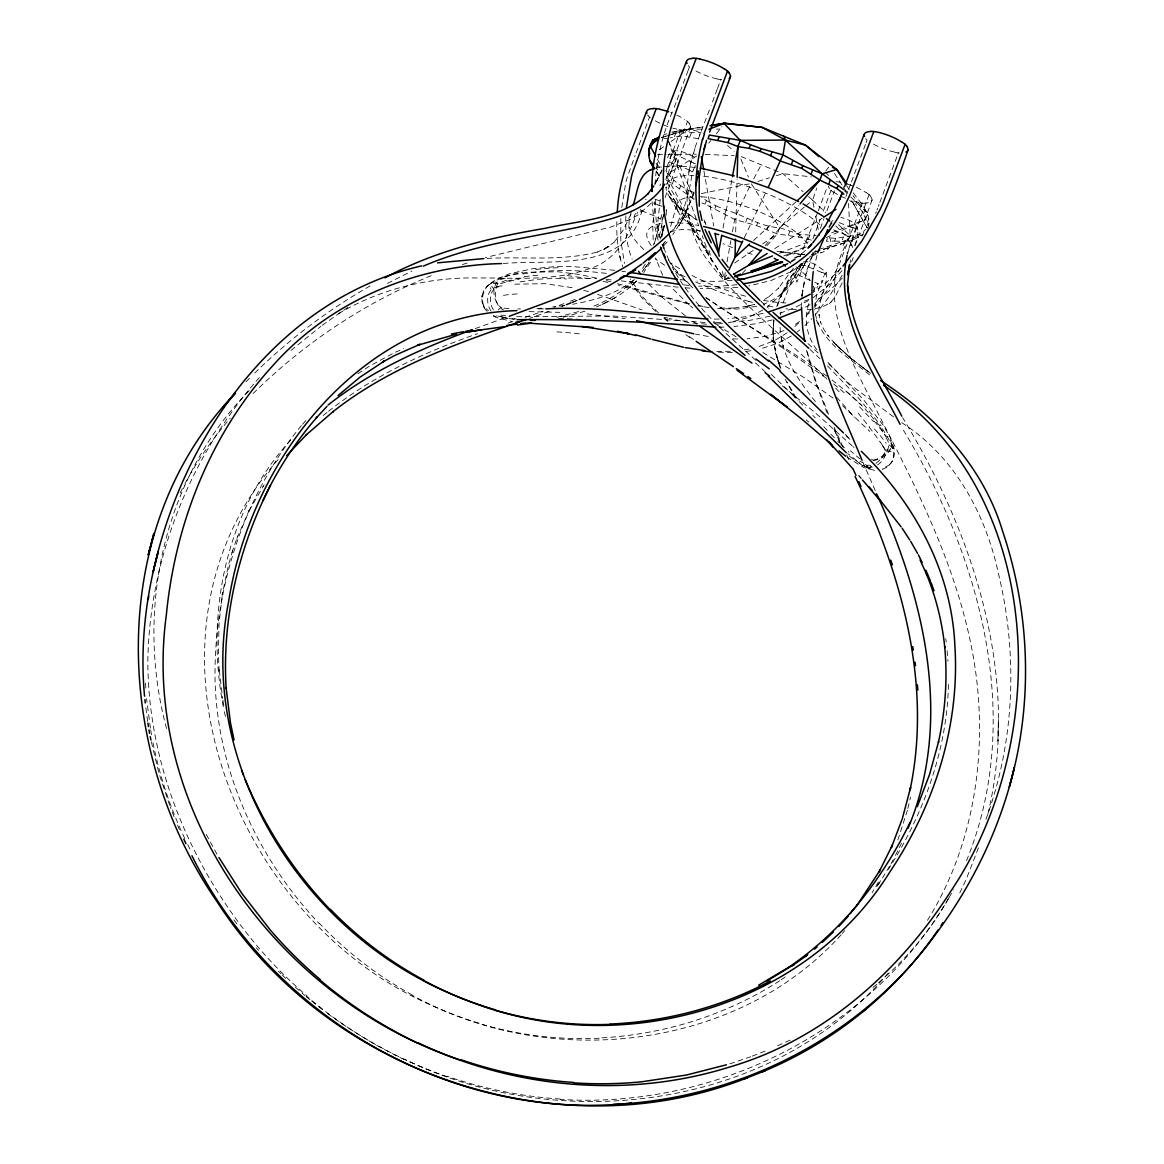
<?xml version="1.0" encoding="UTF-8"?>
<svg xmlns="http://www.w3.org/2000/svg" width="1164" height="1164" viewBox="0 0 1164 1164"><rect width="100%" height="100%" fill="white"/><g stroke="black" fill="none" stroke-linecap="round" stroke-linejoin="round"><path stroke-width="0.75" stroke-dasharray="5 3.75" d="M616.833 221.64C616.44 236.83 617.764 252.253 622.74 266.687M666.245 215.282L666.332 206.639M948.427 684.417C947.103 750.271 923.401 814.174 888.365 869.377M735.677 231.927L737.088 179.285M625.883 215.82C625.301 230.501 626.567 245.56 632.197 259.266M506.471 280.408C503.037 280.888 499.88 283.594 496.577 283.594C482.638 280.742 476.716 303.76 487.352 311.355M620.849 218.614L620.805 240.555L624.471 263.457M873 460.464C883.287 460.231 898.477 447.296 887.739 436.515M814.815 307.863L816.386 296.267L822.046 280.233M870.41 465.716C869.668 472.759 864.503 465.891 872.316 467.04M891.537 444.924C896.804 448.809 894.156 458.994 890.853 463.519M654.983 184.596C656.627 158.799 662.563 133.351 673.287 109.823M801.225 306.423L801.487 302.844M802.011 295.671L806.026 272.551L812.981 252.428M802.127 294.914L802.505 289.967L801.909 297.795M802.127 295.496L804.324 280.99M662.054 217.13L662.098 236.423M873.029 460.086C884.436 458.354 894.665 445.71 884.64 436.544M889.107 444.954C894.01 447.456 894.534 454.906 892.672 459.78M814.785 306.132L815.12 302.771M621.78 207.541L625.723 182.879A98.154 80.84 -41.7 0 1 627.294 177.161L635.18 155.452M774.031 320.289C771.674 335.101 774.278 350.262 779.225 364.288L775.428 352.794L780.869 368.45M773.784 319.678L772.78 334.039L773.522 343.365L780.317 368.508M802.127 296.063L803.684 284.438M675.702 155.831L675.702 154.463M780.564 315.168L781.029 311.952M725.259 272.594L724.212 279.724L731.123 277.774M691.78 175.837C688.812 195.799 682.715 215.5 671.846 232.625M877.54 464.96C884.873 460.1 889.267 450.875 881.192 444.793M853.343 192.846C860.545 203.38 874.048 215.675 867.064 229.628M660.279 199.379L657.922 220.956L658.868 237.296M727.049 261.929L730.847 240.686M732.432 231.825L734.644 219.443L736.972 213.201L751.173 183.505L779.676 227.722L799.683 234.313L816.168 235.623M723.033 228.057L732.447 176.71M481.867 297.198L482.245 295.103L481.94 296.762M801.763 265.305A15.074 2.066 -55.4 0 0 801.981 264.504L801.894 263.399M659.391 223.75L658.824 226.602M655.769 200.062L652.757 224.259L653.295 245.109M670.013 160.647L669.547 162.553M987.96 813.84C1020.522 676.691 973.904 534.843 902.682 417.716M813.738 268.709L817.274 254.465M670.479 158.435C670.566 155.743 673.258 147.319 675.426 152.993M875.939 463.287C880.653 459.969 887.754 452.287 883.36 446.845M664.149 225.627L660.919 237.369M885.106 450.032L891.93 450.075L893.894 448.198L890.664 438.377L883.374 425.398L863.615 399.79L827.517 361.888M658.126 229.861L654.459 243.203M907.833 808.558L910.539 797.136M665.139 197.473L690.572 126.745M850.011 263.137L850.84 259.747M854.696 245.56C860.909 228.755 858.857 222.426 840.903 217.348M847.392 254.174L852.863 236.423M631.412 211.135L629.127 220.433L628.997 226.965M693.337 153.066C682.41 189.848 684.388 232.305 709.749 262.962C742.981 307.18 788.639 339.612 826.891 379.129M661.836 234.721L664.164 226.092L660.759 237.951M661.545 236.408L664.688 225.234M805.604 275.606L813.476 253.068M808.864 303.571C803.393 319.125 806.885 336.614 816.75 349.695M853.139 257.593L851.713 261.784M656.874 234.692L654.124 244.076M232.756 550.252L228.508 564.889L222.135 595.08L222.571 592.622L219.05 623.38L218.395 654.634L219.167 670.508L219.05 668.165L222.63 698.502M670.624 226.398L677.099 203.904L676.895 208.327L678.423 212.168L668.631 195.494L679.179 207.265L696.799 219.88M907.454 810.188L897.75 840.306M673.883 163.877L666.827 180.74M783.197 302.582L790.429 283.972L801.487 265.639M776.694 306.612L779.182 299.133M666.405 172.287L666.885 170.875M694.108 193.268L683.879 217.159L672.792 234.764M985.966 819.296C1014.644 741.483 1017.947 655.463 998.785 575.016C986.024 514.663 954.858 456.404 901.693 422.663M642.062 209.986C628.4 272.856 551.125 259.339 503.284 263.486M695.039 147.421L709.996 108.499M231.898 552.725L237.689 535.978M813.956 207.279L812.588 200.208L816.735 188.175M777.45 305.754L781.582 295.074M694.079 191.871C689.117 206.785 681.246 220.898 670.464 232.378L672.69 230.05L670.61 232.131M660.235 219.327L660.672 218.163A16.34 2.823 -73.9 0 1 660.963 217.421L661.399 216.286A20.254 1.324 -77 0 1 662.316 213.027M978.415 847.887L965.873 880.173L958.409 895.713M659.915 185.818L660.555 184.043M666.375 177.947L667.045 176.113M636.097 153.008L649.003 118.495M649.177 118.03L649.527 117.098M688.099 70.553L677.055 99.988M688.331 69.942L689.481 66.857A19.002 5.805 20.5 0 1 688.055 65.46M657.471 165.594L656.452 168.329L660.745 173.625L662.083 170.017L655.812 163.047M674.523 136.595L675.877 132.987L700.524 132.492L698.196 138.72L682.046 135.897L670.304 137.847M666.928 166.99L680.794 129.917M667.758 174.222L687.502 121.42A19.177 5.864 20.5 0 0 685.349 119.776L684.97 119.514M694.093 199.422L672.414 183.737L673.767 180.129L667.961 173.742L663.553 170.948M689.961 136.61L691.314 133.002M679.689 188.452L680.707 185.716L673.767 180.129M717.242 89.148L711.058 105.677M717.49 88.479L720.807 79.618M687.386 194.053L688.739 190.445L680.707 185.716M811.235 240.104L798.664 237.049L777.348 233.949L756.6 225.612L734.644 219.443L705.078 204.166L706.417 200.557L700.641 196.367M714.9 208.574L715.918 205.839L706.417 200.557M724.808 213.696L726.147 210.087C744.262 215.107 760.208 226.98 779.676 227.722L804.353 207.09M745.688 222.222L747.041 218.614M756.6 225.612L757.619 222.877M767.178 229.526L768.531 225.918M766.829 245.822L777.348 233.949L779.676 227.722M788.319 235.273L789.672 231.665M798.664 237.049L799.683 234.313M817.652 212.474L800.221 256.386M818.277 210.8L827.4 186.546M808.296 239.246L809.649 235.623M812.952 238.766L820.111 219.618M823.297 211.12L831.052 190.358A19.002 5.805 20.5 0 1 829.423 188.713L829.234 188.481M820.358 228.391L823.952 218.803M826.949 210.757L834.442 190.736M850.549 184.276L845.966 196.541M851.437 181.919L865.812 143.478M866.074 142.779L867.107 140.015A19.177 5.864 20.5 0 1 865.652 138.603M835.621 238.358L827.691 237.66L826.353 241.268L834.603 241.079L835.621 238.358L859.934 234.386L866.06 229.133M868.941 222.979L867.922 225.714C865.667 217.901 862.364 209.505 855.569 204.253L856.922 200.645L852.979 195.61M834.603 241.079L841.776 241.297L843.129 237.674M862.379 203.103L839.782 263.02A107.641 80.738 89.1 0 1 837.309 268.404L826.294 287.668L814.436 304.953M869.086 194.621L847.028 253.461M815.266 252.079L847.814 241.879L853.998 239.304L855.351 235.695M863.499 213.769L864.852 210.16L856.922 200.645M855.147 245.444L872.171 199.932M853.998 239.304L858.916 237.121L859.934 234.386M825.945 237.762L865.463 219.53L867.791 213.303L864.852 210.16M863.877 231.767L862.524 235.375L858.916 237.121M867.384 222.339L868.737 218.73M879.824 202.463L897.691 154.681M897.91 154.055L898.375 152.819M878.369 206.363L879.082 204.457M854.347 232.305L855.642 229.075M877.001 209.957L877.671 208.181M676.08 102.578L674.189 107.495M966.513 860.72C1025.28 716.748 979.477 554.835 901.794 427.479M634.773 218.163C627.076 240.06 613.312 261.493 589.755 268.549C553.671 281.615 514.677 277.629 477.08 277.963C427.741 277.09 378.285 289.472 335.989 315.124M670.129 174.105L673.199 166.394L672.545 167.98M875.634 213.419L876.317 211.703M236.859 538.408L249.154 510.385L248.063 512.524L263.297 486.261M778.803 300.036L787.722 281.106L799.552 265.145M845.122 246.113C814.116 306.321 857.082 370.501 883.374 423.783C925.074 504.056 965.363 587.631 976.509 678.452C986.665 762.304 971.707 850.593 926.078 922.528M693.235 170.075L695.519 165.492M661.705 170.468L655.041 183.81M804.79 263.399L796.845 282.27L795.783 277.527L796.161 278.443L791.331 271.532L771.31 280.422L748.83 285.98M847.319 241.064L850.2 235.477M823.472 276.988L823.908 276.072M901.605 843.1L894.301 857.635M630.975 214.234L622.958 230.457L613.661 242.825L614.839 241.792L602.239 250.391L610.402 245.72L597.278 252.181L598.994 251.599C562.139 261.725 523.378 256.24 485.65 258.495M824.287 275.257L825.203 273.656M804.353 264.344L807.045 258.641M842.096 282.881L834.879 297.329L830.718 302.349M744.291 237.776L766.741 190.474M726.525 274.937L724.212 279.724L666.099 187.2M782.15 293.954L788.101 282.925L780.695 297.082L788.101 282.925M683.879 217.159L688.375 208.123M180.1 492.983L184.203 485.155M185.018 483.584C197.545 460.202 212.925 438.392 230.225 418.298M840.466 267.909L827.939 289.443L815.571 306.132M890.911 864.037L893.457 859.236M807.627 258.743C797.762 277.57 784.434 296.805 763.511 304.168M753.69 178.834L761.256 164.793M497.668 283.74C494.176 289.749 494.264 307.02 503.648 309.915M878.282 882.152L872.127 892.672M654.939 183.999L658.897 176.87L654.677 184.45M871.56 466.604C865.128 472.468 852.979 455.517 847.538 453.785M949.096 897.59L953.462 889.834M802.112 263.573C792.931 279.782 782.019 295.525 767.091 306.961M817.288 284.438L817.841 283.492M842.27 275.053L829.059 296.835L815.076 315.051M650.487 262.264L643.692 272.565M645.234 264.126L641.684 269.873M679.034 225.481L683.661 217.523L678.816 225.845M892.643 460.769L887.666 466.909L881.454 469.805M794.197 274.093L800.032 264.708M502.135 285.893C489.142 285.922 487.512 302.727 494.482 311.355M882.458 878.063L890.067 865.449M948.878 897.881C932.408 926.908 911.281 953.287 886.473 975.621M505.205 278.603C489.942 279.215 491.514 302.32 502.033 307.994M855.686 229.017L856.384 227.926M793.411 268.2L778.018 288.788L778.92 287.814L768.735 296.893L769.971 296.049L761.096 301.418M855.54 229.25L855.86 228.755A21.767 3.856 -60.5 0 0 855.976 226.427M667.554 157.766C672.254 144.001 686.876 154.07 695.49 157.475M948.151 899.103C882.225 1012.374 758.084 1085.066 628.895 1098.089A420.626 400.809 39.3 0 1 560.335 1099.398M498.672 286.882C486.29 286.853 485.155 303.309 491.237 311.341M789.468 280.8L791.549 277.73M877.831 884.873L881.526 879.431M648.945 262.889L642.091 271.678M876.739 886.677L881.686 879.548M262.977 486.552L264.243 484.733M643.547 269.961L649.076 262.278M716.311 133.831L721.913 126.716M825.931 170.759L828.724 167.209M800.192 264.49L801.341 263.326M301.403 425.573C243.334 496.271 213.725 588.824 215.049 679.907C217.217 770.597 257.36 858.043 319.169 923.605M662.374 245.138L665.517 241.254M662.476 245.022L664.76 242.199M842.052 270.63L829.481 284.496L813.01 297.766M708.687 143.201L710.913 140.466M810.581 309.857L805.386 315.968M765.126 245.691L798.911 205.199M651.142 203.234L638.6 214.598L630.495 219.268L610.765 227.082L485.359 257.564M815.848 250.624L810.61 256.444M841.165 934.736C749.427 1036.979 592.331 1064.158 465.556 1019.155A355.093 339.859 41.2 0 1 412.231 995.307M842.343 933.383L844.686 930.676M278.109 459.562C123.922 634.962 230.196 916.068 429.283 1004.343A355.093 340.208 39.4 0 0 484.006 1024.655M259.368 377.529C191.202 454.615 149.981 556.319 147.843 659.391C147.508 764.341 190.474 866.714 257.52 946.419A420.626 400.853 39.2 0 0 306.976 995.918M493.492 315.735L498.294 318.078L511.563 321.366M888.321 973.046C772.081 1108.885 561.543 1135.933 404.606 1059.298M302.582 424.249L307.281 418.938M667.161 241.923L663.815 245.677M290.665 440.152C224.637 511.534 204.922 616.411 223.925 709.938M742.297 273.511L745.804 269.553M841.106 268.171L826.862 282.139L812.821 292.659M249.183 390.653C162.102 478.971 134.442 613.559 167.383 731.589M498.221 309.973L500.345 307.776M842.314 278.036L829.743 290.491L816.124 300.894M246.026 381.879L250.886 376.787M809.664 257.389L801.647 264.592L791.302 271.59L791.942 272.201L790.516 270.703M804.906 325.585L811.905 318.674M253.097 393.563C304.546 342.609 366.18 301.709 433.459 274.806M634.307 279.447C622.493 292.12 607.201 301.025 591.123 307.165M254.741 373.047C289.385 339.059 328.51 309.609 370.676 285.617M809.606 312.636L803.044 318.703M596.448 306.83C611.231 300.938 625.243 292.528 636.388 281.062L635.704 281.703M636.388 281.062L630.772 286.402M794.925 326.487L798.577 323.083M805.517 250.376L798.548 256.458M753.574 240.439L796.001 201.794M878.529 982.794L885.149 976.829M889.907 464.64L882.21 468.874M815.091 308.766L822.672 306.86L830.252 302.742M829.292 303.542L831.678 301.549M291.015 350.408L320.842 326.386M805.721 205.941L812.588 200.208L825.538 212.43M872.956 987.407L877.205 983.987M797.296 331.886L799.886 329.849M323.112 415.519L327.215 412.303M328.583 411.241C372.713 376.103 424.496 352.081 477.546 333.733M322.166 325.338L348.473 306.918M633.012 280.539C615.727 294.216 594.018 300.516 572.63 304.255M799.523 321.511L793.324 325.745M659.435 149.676L665.241 145.587M671.046 141.484L688.477 129.204L701.921 132.114M787.184 332.802L774.438 340.645L757.269 347.119M781.102 979.826L786.66 976.014M734.63 263.006L753.777 249.984M762.609 243.974L777.348 233.949M357.755 373.775L369.992 365.802L393.752 353.027M774.802 248.587L822.162 218.221M762.769 310.06L748.394 317.481L728.169 322.821M791.244 336.047L778.061 343.162L761.198 348.662M696.741 155.991L667.961 173.742L665.633 179.969L711.975 261.114L708.192 247.263M779.705 980.786C725.987 1015.386 662.942 1034.825 599.213 1037.997M728.824 277.017L724.212 279.724L666.317 187.055M808.442 300.632L793.848 308.082L778.163 313.902M809.955 304.662L803.553 308.125M387.51 283.347L411.998 270.994M615.392 297.548L601.017 305.026L603.141 303.935M670.406 231.738L682.235 229.308L700.466 230.676M803.014 262.118C811.032 259.659 819.863 267.982 826.324 272.085C828.521 286.722 816.968 300.458 819.15 315.502L819.121 314.513L820.736 322.821L820.416 321.861L823.515 328.888L828.142 335.916L827.444 334.985L837.251 346.246L851.713 359.007L870.105 373.033M786.428 255.993L806.186 246.884M777.581 1045.796L790.705 1039.859M395.367 352.226L403.573 348.705M783.867 255.92L805.473 246.768M562.605 306.176L561.819 306.51L564.889 305.274M666.739 133.715L663.655 134.966L662.316 138.589L667.481 138.676M783.969 330.649L766.319 336.236L747.303 338.724M572.528 302.218L577.126 300.385L572.281 302.32M571.757 302.538L577.853 300.108M752.235 1056.155L767.891 1049.986M779.254 253.316L809.678 241.399M831.649 232.785L865.463 219.53M563.885 303.659L554.239 307.209M570.491 301.127L577.111 298.581M549.146 311.268L529.62 318.339M475.203 328.626L507.635 316.855M525.066 317.408L543.152 311.181M729.144 278.036L724.212 279.724L722.058 269.655M508.232 323.126L514.968 320.842M729.741 1063.867L750.678 1056.766M794.648 257.593L804.921 254.145M818.612 249.547L863.106 234.619M809.78 256.531L816.444 254.29M462.326 264.592L470.256 262.002M578.654 311.574L554.806 317.845M669.809 134.995L661.312 137.643L688.55 129.204L702.299 126.891M671.497 134.471L688.491 129.189L702.547 129.146M757.851 181.439L769.564 177.801M776.257 175.735L782.95 173.669L811.41 176.87M821.449 252.603L820.489 252.894A87.431 26.728 20.5 0 0 828.637 235.404M584.997 311.21L563.172 317.277M795.929 257.433L802.84 255.353M814.96 251.73L847.814 241.879L841.776 241.297M772.358 319.94L755.727 323.796L733.931 326.56M745.804 306.685L754.592 304.371L745.804 306.685L752.861 304.808M770.015 316.201L750.533 320.202L727.995 322.413M655.667 168.125L661.123 166.918M756.644 306.278L737.889 309.027L717.548 308.591M763.118 313.334L745.411 316.797L727.849 318.689M701.325 193.544L751.173 183.505M749.049 349.04L742.341 350.146M522.84 274.02C551.038 268.928 579.978 269.99 608.277 273.642M688.491 129.189L671.512 132.158L703.041 126.905M747.564 306.234L732.549 308.242L734.295 308.096L718.29 308.024M520.046 281.834L537.579 279.375M746.051 351.484L752.832 350.379M564.496 305.448L552.74 306.947M736.87 284.729L718.479 286.373L698.662 286.126M524.207 276.566L538.481 275.17M870.163 465.207L866.525 465.265L860.094 461.191M737.758 287.537L700.175 288.643M536.939 308.62L544.097 307.907M722.495 323.548L715.307 324.101M514.823 284.176L545.159 283.681L574.274 287.988M732.185 280.378L716.253 281.397L696.93 281.019M664.164 166.496L679.034 166.001L695.665 167.456M812.152 309.173L804.79 309.697M723.993 327.069L717.431 327.2M730.41 351.281L716.704 351.353M559.739 277.789L596.317 278.632M719.236 319.052L710.738 319.125M683.966 130.077L683.69 130.077A19.002 5.805 20.5 0 1 677.477 129.379L677.099 129.291M865.463 203.278L865.085 203.278A19.133 5.849 20.5 0 1 859.192 202.609L858.683 202.492M732.243 352.43L716.66 352.168M657.471 154.725L666.274 154.594M668.034 154.565L696.232 154.172M543.501 308.867L536.517 308.955M720.996 322.617L712.644 322.646M716.544 129.102L720.05 129.088M520.57 308.984L517.733 308.926M732.607 338.855L737.525 338.957M776.897 251.162L804.324 254.567M529.067 311.632L559.739 312.33M516.627 316.695L612.759 315.997L705.69 322.501M706.577 324.203L689.132 322.704L669.111 318.485M886.153 451.792L891.304 451.297L892.934 449.45L890.795 442.931L883.389 430.142L864.081 407.793L847.974 392.835L831.984 379.93M705.18 154.375L734.12 155.685M796.409 309.639L785.846 308.809M874.484 470.329L863.543 467.433L846.956 457.117M867.296 467.55L859.876 463.519M508.901 308.576L503.794 308.169M685.014 287.755L690.092 288.119M496.577 282.285C485.926 279.666 475.625 302.975 488.444 310.512M672.85 132.711L675.877 132.987M587.151 313.916L625.214 318.63M606.08 279.404L614.403 280.189M678.176 287.188L621.3 280.902M567.043 275.533L592.913 279.2M514.735 318.892L512 318.601M680.009 279.578L687.153 280.306M683.894 284.889L688.826 285.384M866.613 465.309L868.693 467.608L872.243 468.714M505.816 315.866L500.505 315.007M614.781 270.31L571.451 266.469L554.922 266.643L533.388 268.608L509.978 273.584L495.966 279.375L489.869 283.914L493.682 288.774M621.882 271.256L625.446 271.736M709.152 307.66L697.789 305.812M513.891 319.474L496.679 315.75M708.192 336.44L695.432 334.112M698.255 305.477L703.347 306.379M772.823 306.903L763.613 305.07M840.961 182.37L840.83 182.341A19.177 5.864 20.5 0 0 837.76 181.86A19.133 5.849 20.5 0 0 835.155 181.7M502.513 317.161L497.479 315.982M894.941 152.266L895.058 152.295A19.002 5.805 20.5 0 0 899.146 152.906M717.111 79.007L717.737 79.123A19.133 5.849 20.5 0 0 721.68 79.69M689.685 303.789L617.502 283.667M687.691 303.76L618.04 284.976M603.054 281.324L608.088 282.488M596.623 278.109L579.817 274.544L558.182 271.779L527.627 272.26L509.09 275.461L494.598 280.931L488.953 284.947L491.062 289.254M748.903 301.461L752.482 302.407M606.255 280.568L610.984 281.834M695.665 281.979L719.658 292.019L744.363 300.196M583.702 290.302L593.014 292.935M744.072 300.108L749.252 301.563M664.833 317.306L667.685 318.107M654.866 199.146L662.476 201.765M597.627 294.361L642.004 309.915M846.286 234.895L836.436 231.112M659.595 205.431L662.069 206.304M852.048 227.751L838.109 222.178M447.413 1076.787C403.326 1061.51 361.786 1039.19 324.45 1011.21M814.858 282.357L817.332 283.361M821.711 272.449L805.095 265.552A4.903 4.685 13.5 0 0 801.909 265.741M701.863 202.943L705.078 204.166M658.14 204.893L651.651 202.187M741.206 156.616L782.95 173.669L803.16 191.754M693.671 163.033L679.048 156.136A5.675 4.452 19.8 0 0 676.299 154.827M715.918 205.839L726.147 210.087M688.739 190.445L694.748 192.991M810.377 280.597L797.296 274.398A4.991 2.954 35.9 0 0 794.619 273.991M835.01 230.472L833.759 229.89M689.597 170.119L673.01 163.149M641.611 210.699L657.675 217.319A4.394 2.313 21.9 0 1 659.886 218.963M695.432 163.818L694.777 163.513A47.302 44.057 -17.8 0 0 693.657 163.062M685.101 276.843L675.149 271.503M666.987 180.726L672.414 183.737M845.239 190.532L847.945 192.06M762.9 352.547L804.761 378.009L833.031 398.059M736.099 336.833L717.097 325.032M849.676 200.586L855.569 204.253M826.949 376.176L794.896 354.409L733.684 316.23L706.301 297.664M664.673 265.232L655.317 258.903M713.125 322.443L715.758 324.174M866.452 192.657L866.831 192.904A19.031 5.82 20.5 0 1 870.803 196.338L870.905 196.498M833.686 192.322L833.395 192.133A19.031 5.82 20.5 0 1 831.052 190.358M893.574 416.858L849.807 384.324L826.615 361.989M693.54 339.51L686.833 334.796M685.727 334.621L692.158 339.219M697.032 324.29L691.212 320.085M705.631 297.751L796.918 357.377L826.033 377.98M853.43 459.183L846.519 453.945M870.599 373.353L849.575 357.173L833.162 341.94L851.713 359.007M862.524 367.358L868.169 371.549M685.465 315.851L660.992 296.354L647.082 282.445M869.566 374.895C848.367 356.984 817.885 339.99 814.727 309.566M872.374 459.736L871.56 459.111M667.961 321.468L662.665 317.234M782.281 385.779L815.062 412.609L852.499 446.161M306.147 996.675L310.381 1000.036M311.777 1001.156L323.039 1010.105M663.946 317.568L668.165 320.958M833.671 383.931L845.428 393.708M690.456 306.001L692.827 307.922M806.201 419.971L808.747 422.052M692.74 287.886L673.345 269.117M842.576 405.756L869.901 431.509M689.263 305.041L670.479 286.577M727.456 145.471L734.178 151.276M853.285 446.845L854.041 447.514M658.504 312.927L641.408 295.612L630.35 278.923M295.38 987.159L304.808 995.482M808.544 196.585L812.588 200.208M835.752 225.918L845.791 235.943L850.84 243.392M755.887 360.302C724.59 332.628 692.231 304.342 672.21 266.978M848.294 451.487L849.065 452.185M655.754 311.414L641.888 297.839L629.026 280.277M808.02 343.613L818.976 353.769M761.111 301.52L768.386 308.184M810.028 349.476L819.994 358.759M689.888 284.729L673.723 267.735L674.538 268.869L668.703 259.761L664.673 250.158M838.487 224.652L850.142 235.652L848.556 203.38M771.368 374.517L782.877 385.473M850.753 196.905L867.791 213.303M643.779 249.532C636.984 243.058 629.855 235.477 628.793 225.729M825 171.952L828.841 175.677M844.22 190.62L846.795 193.108M784.143 386.695L790.472 392.879M844.38 447.805L841.121 444.619M827.459 365.903L858.654 398.161L881.104 425.806M278.385 971.169L280.946 973.671M282.226 974.937L286.068 978.706M791.724 394.116L798.009 400.343M859.599 406.818L873.509 421.615M849.938 439.323L845.137 434.536M799.246 401.595L805.473 407.851M837.789 441.272L839.462 442.975M812.85 415.403L815.295 417.92M834.37 437.78L829.132 432.353M823.777 426.737L827.357 430.491M845.151 434.332L849.676 439.075M835.679 388.121L839.535 392.21M256.196 947.729L258.626 950.362M858.77 475.334L861.2 478.026M858.785 475.931L861.2 478.622M858.086 413.045L869.348 426.897M815.455 401.58C797.966 380.133 780.884 355.195 780.069 326.56M689.321 123.297L689.073 123.006A19.133 5.849 20.5 0 0 687.502 121.42M233.906 919.924L238.169 925.598M880.304 442.044L883.2 446.583M834.515 173.494L842.299 185.425M843.274 186.924L847.159 192.889M656.627 171.734L660.497 177.859M796.278 398.248L786.879 381.85M656.54 171.806L660.366 177.961M846.65 185.571L849.327 189.965M795.419 398.044L785.162 379.144M662.651 275.257L655.623 257.972M657.369 159.206L661.661 167.136M666.812 176.652L708.934 254.421L702.227 235.695M484.515 307.762L483.467 305.841L484.355 307.485M206.261 834.413L217.13 854.492M851.495 244.673L852.717 247.539M850.433 242.592L851.903 245.502M668.383 259.557L670.886 264.534M184.8 838.56C170.235 807.903 159.381 775.457 152.906 742.137M187.753 844.598L191.434 852.15M846.708 455.08L848.847 459.722M843.158 447.34L834.224 427.392M668.965 141.979L694.093 198.244M704.453 221.407L705.922 224.725M816.255 319.794L819.529 327.186M704.104 220.069L705.544 223.343M840.437 443.63L833.642 428.25L841.005 445.026M862.742 461.89L875.343 490.801M740.915 159.177L748.437 177.015M174.062 816.721L170.25 806.943M177.51 825.058L179.591 830.063M828.579 414.399L816.517 383.509L806.667 349.826M827.255 413.22L815.658 382.68L806.332 349.855M661.996 244.265L663.931 249.416M169.668 805.357L158.93 773.129L151.305 741.715M668.092 140.378L698.575 225.481M660.264 239.042L656.481 223.124L654.532 201.721M658.111 240.221L654.095 223.444L652.073 201.692M663.335 244.716L664.644 249.678M619.976 257.055L619.655 255.774L621.227 261.915M781.117 336.672L783.648 347.279M224.317 711.684L225.51 716.908M815.673 216.14L819.441 235.608M222.891 700.292L224.128 706.737M703.9 170.817L713.736 226.107M945.692 638.672L946.245 642.077M150.418 728.198L146.591 698.706M150.694 729.93L151.538 735.153M147.668 721.491L145.427 704.627M629.098 227.562L629.288 228.799M773.507 339.117L773.42 325.454L773.507 339.117L774.948 348.894L773.216 336.149M947.132 650.763L947.991 661.239M145.5 683.181L145.98 690.092M808.936 299.177A88.842 27.15 20.5 0 1 801.705 301.811M785.816 302.96A88.842 27.15 20.5 0 1 761.401 299.934M745.615 296.209A88.842 27.15 20.5 0 1 689.932 274.442M679.616 268.666A88.842 27.15 20.5 0 1 670.406 262.773M651.243 245.589A88.842 27.15 20.5 0 1 664.018 223.066M669.329 222.673A88.842 27.15 20.5 0 1 698.385 225.467M796.074 266.818A88.842 27.15 20.5 0 1 809.795 280.058M813.258 286.009A88.842 27.15 20.5 0 1 813.476 294.536M752.09 254.305A70.684 21.607 20.5 0 1 745.571 252.312M732.534 247.656A70.684 21.607 20.5 0 1 723.004 243.683M700.262 231.738A70.684 21.607 20.5 0 1 692.42 196.803M701.79 196.818A70.684 21.607 20.5 0 1 807.365 243.756M802.825 254.538A87.431 26.728 20.5 0 1 778.774 251.555M697.309 220.185A87.431 26.728 20.5 0 1 665.983 187.026M666.506 184.436A87.431 26.728 20.5 0 1 693.875 175.531M703.653 176.259A87.431 26.728 20.5 0 1 821.682 226.573M716.966 78.817A24.953 7.624 20.5 0 1 694.079 69.898M869.13 427.086A107.888 46.793 52.4 0 1 880.086 442.116M836.596 397.244A277.905 133.787 52.6 0 1 854.361 417.323M693.584 153.241A68.501 35.24 -82.6 0 1 695.272 147.624M879.649 426.81A116.735 113.374 29 0 1 886.357 437.242M755.436 362.935A396.197 145.296 48.2 0 1 766.887 373.426M860.24 459.009A111.351 93.862 41.6 0 1 850.389 450.774M848.032 184.319A24.953 7.624 20.5 0 1 866.191 192.657M870.541 196.41A24.808 7.581 20.5 0 1 865.259 203.074M858.537 202.318A24.953 7.624 20.5 0 1 851 200.295M845.486 198.287A24.953 7.624 20.5 0 1 833.948 192.322M829.597 188.553A24.808 7.581 20.5 0 1 828.317 186.298M506.587 281.324A104.338 84.405 -36 0 1 524.149 277.556M538.204 279.244A223.881 193.675 -44.2 0 1 566.359 278.982M503.474 295.35A119.266 81.189 17.7 0 1 518.504 293.866M507.693 318.209A103.436 83.924 -25.5 0 1 502.455 317.321M556.959 331.871A430.898 329.587 -21.1 0 1 579.774 333.864M558.429 318.427A540.911 442.233 -27 0 1 585.565 319.765M670.901 112.602A24.953 7.624 20.5 0 1 672.006 113.024M676.793 115.09A24.953 7.624 20.5 0 1 684.592 119.456M688.942 123.224A24.808 7.581 20.5 0 1 683.69 129.888M676.968 129.131A24.953 7.624 20.5 0 1 672.719 128.084M667.772 126.527A24.953 7.624 20.5 0 1 654.75 120.532M650.37 117.797A19.177 5.864 20.5 0 1 647.868 115.454M648.086 115.294A24.808 7.581 20.5 0 1 647.781 114.901M846.912 391.933A326.138 320.595 -70.8 0 1 861.345 404.97M874.077 421.048A113.97 103.654 66.7 0 1 885.44 435.991M874.368 428.992A116.633 76.969 35.6 0 1 886.182 443.237M859.992 463.287A103.334 89.555 54.6 0 1 853.576 458.936M894.549 152.048A24.953 7.624 20.5 0 1 871.501 142.939M516.292 318.98A108.077 90.239 -14.5 0 1 514.328 318.892M507.184 318.31A108.077 90.239 -14.5 0 1 505.22 318.078M535.716 269.524A246.739 211.95 4.1 0 1 558.967 267.676M500.52 283.652A109.605 68.589 -1.6 0 1 519.071 279.375M504.579 276.639A110.871 107.583 -30.2 0 1 522.578 272.187M790.487 277.541A31.443 8.177 -53.5 0 1 793.484 273.394M817.492 284.831A16.281 0.8 -53.2 0 1 818.554 283.463M825.48 273.38A21.578 3.157 -56.1 0 1 825.116 274.646M825.407 273.307A17.14 0.931 -57.6 0 1 825.945 272.725M821.755 272.289A7.435 6.562 0 0 1 824.65 273.496M692.58 171.85A15.074 3.623 -76 0 1 693.249 170.162M688.899 172.112A30.759 4.511 -81.9 0 1 691.3 159.963M599.242 1038.23A361.16 345.679 39.1 0 1 483.933 1024.96M787.359 282.736A60.281 32.228 -50.6 0 1 788.741 280.568M816.808 287.886A19.497 1.324 -61.2 0 1 817.608 286.446M812.821 291.902A33.392 11.538 -62 0 1 814.96 287.552M560.335 1099.034A426.897 407.269 39.9 0 1 447.529 1076.394M667.219 166.932A47.069 6.533 -71.1 0 1 665.924 170.875M668.674 166.961A22.843 1.353 -73.4 0 1 669.431 164.488M670.057 158.493A17.14 1.688 -81.9 0 1 670.61 156.223M675.484 152.819A16.281 3.667 -79.2 0 1 675.775 154.245M673.869 159.162A19.497 2.706 -74 0 1 673.461 161.098M675.833 158.202A33.392 11.756 -63.2 0 1 674.523 163.513M821.682 283.434A47.069 6.082 -72.8 0 1 823.006 280.277M689.583 170.162A4.903 2.997 23.9 0 1 691.969 171.996M670.464 162.524A7.435 2.372 27.7 0 1 672.719 163.586M830.339 223.43A20.254 2.095 -59.2 0 1 832.726 220.491M836.349 231.316A71.222 68.05 39.7 0 1 834.923 230.676M846.519 235.695A7.013 1.761 20.7 0 1 848.658 236.481M849.545 237.354A15.932 1.339 -56.9 0 1 850.68 235.739M852.135 227.387A7.755 6.489 4.1 0 1 855.424 228.697M666.274 209.491A15.147 0.96 -77 0 1 666.143 210.495M664.018 214.583A20.254 1.324 -77 0 1 663.626 216.78M664.673 205.781A29.158 2.866 -79.7 0 1 659.741 234.444M657.325 225.772A56.847 15.845 -80.1 0 1 656.7 228.741M412.376 995.031A361.16 344.602 41 0 1 319.445 923.358M843.129 245.531A49.019 14.565 -67.1 0 1 845.69 239.624M404.432 1059.677A426.897 408.273 39.3 0 1 306.699 996.239M635.486 213.318A32.796 2.634 -69 0 1 634.133 216.853M636.912 213.74A20.515 0.844 -69.9 0 1 637.494 212.168M640.476 209.229A21.025 1.193 -74.3 0 1 640.215 210.233M852.135 241.836A32.796 1.979 -72.6 0 1 853.197 238.722M645.453 199.466A7.013 6.009 20.6 0 1 646.107 199.611M659.522 205.635A71.222 67.352 38 0 1 658.067 205.097M640.142 210.96A7.755 1.208 26.2 0 1 640.986 211.368M998.421 719.498L997.883 741.046L998.421 719.498M493.434 315.866L495.951 317.045L493.434 315.866M816.226 253.839L811.308 254.392A87.431 26.728 20.5 0 0 816.226 253.839M869.421 467.928L866.103 466.56L869.421 467.928M867.151 227.824L851.568 200.484L867.151 227.824M857.81 230.123L857.213 226.776L857.81 230.123"/><path stroke-width="1.5" d="M652.015 191.507C650.778 145.5 670.304 103.421 686.396 61.547M735.488 239.187L735.008 257.346L728.839 270.135M737.147 177.466L737.961 146.606L740.289 140.378L724.023 123.399L710.025 125.727M652.029 191.274L652.233 184.523M850.36 306.045L847.494 285.267L849.604 264.49L847.93 274.908L849.313 266.512M699.215 176.87L699.273 206.159M698.298 170.919L697.993 174.251M617.313 212.605C618.477 176.986 634.307 144.554 646.442 111.773M626.421 207.73L631.514 176.477A98.664 73.71 -48.4 0 1 633.1 170.977L656.22 108.601A19.031 5.82 20.5 0 1 659.421 109.125L659.915 109.227M699.171 177.554L701.936 158.682L706.563 140.422M148.235 599.475L148.716 596.099M697.687 176.564L695.883 185.629M813.258 271.605C804.964 338.069 837.76 400.62 862.073 460.362M654.634 168.722C647.621 160.923 646.82 148.876 652.815 140.277L658.751 137.134L657.733 139.869L653.775 142.503L649.236 148.265M721.738 235.143L718.494 252.85L719.207 256.211M732.447 176.71L737.961 146.606L727.995 142.605L708.018 138.647L709.356 135.039L740.289 140.378L785.438 140.073L805.503 145.107L836.843 169.478L847.159 184.087M421.717 265.872C279.025 298.508 183.374 434.332 153.328 571.146L153.197 571.669C144.074 612.424 140.684 654.546 144.54 696.188M650.589 144.642L648.726 151.276M847.072 255.425C833.73 316.375 873.786 372.727 900.063 424.351M1009.304 787.053L1014.31 767.629C1000.443 826.906 973.526 882.792 937.486 931.753L936.845 932.611C863.048 1035.931 739.678 1098.86 613.515 1104.418M153.197 571.669L158.129 551.969L153.328 571.146M702.445 139.244C693.54 175.313 691.081 216.184 711.684 248.907C735.852 289.225 774.933 316.855 808.791 348.342M1009.595 785.889C1033.399 702.809 1030.125 612.686 1002.539 530.944C983.202 466.851 935.856 416.174 880.551 380.555M704.002 149.181L705.18 144.802M633.158 204.806C637.887 192.54 637.654 173.174 653.28 168.896M704.089 133.7L727.5 71.12A19.031 5.82 20.5 0 0 725.259 69.404L724.881 69.156M817.768 252.792L827.662 229.628M730.599 76.431L709.633 132.099M652.815 140.277L657.907 138.705L652.815 140.277L650.487 146.504L655.638 156.034M648.93 155.54L649.832 153.139M653.775 142.503L655.128 138.894M696.188 58.36C681.522 97.98 662.52 137.105 663.378 180.493C656.933 256.575 712.892 317.336 768.473 361.044M717.97 139.942L719.003 137.207M727.995 142.605L729.333 138.996M737.961 146.606L749.121 148.352L750.474 144.743L740.289 140.378M749.121 148.352L760.048 151.378L761.067 148.643L782.994 154.885L802.767 165.666L822.206 173.829L843.784 189.587M843.885 194.141L836.945 188.539L819.878 180.056L801.749 168.402L780.666 161.127L770.612 155.656L771.965 152.048M791.505 164.182L792.859 160.574M801.749 168.402L802.767 165.666M811.235 173.712L812.588 170.104M800.075 203.802L819.878 180.056L822.206 173.829L836.843 169.478L845.762 184.116M828.928 183.825L830.267 180.216M836.945 188.539L837.978 185.804M844.526 186.837L864.023 134.689M873.815 131.517L850.855 192.511A122.671 100.57 -42.1 0 1 847.712 199.466C828.462 241.85 791.375 277.847 743.563 283.667M905.083 144.336L883.2 202.565A129.771 113.403 -34.3 0 1 879.94 209.84L861.651 241.355L842.983 266.09M908.167 149.661C893.472 192.322 877.758 236.045 848.265 271.067M908.095 828.273C953.796 719.323 923.649 596.914 876.652 493.842M917.319 806.623L929.527 774.555L938.591 741.628L938.417 742.341C945.328 710.855 947.743 678.336 944.644 646.224L944.804 647.65C942.2 622.303 936.074 597.336 926.355 573.779M842.489 192.38L839.084 200.674L841.805 194.039M262.889 500.695L270.455 485.33C238.576 547.662 221.844 618.39 226.151 688.491M839.753 199.029L825.771 225.161L812.821 242.869M742.748 241.035L735.008 257.346L749.587 244.062M768.284 187.215L782.994 154.885L785.438 140.073L783.794 136.246M910.044 822.511C894.607 854.143 875.357 883.927 852.383 910.612L852.906 910.015C833.73 932 811.861 951.643 787.693 968.011L788.683 967.328L758.652 985.195M270.179 485.897C283.128 461.264 298.799 438.057 317.088 417.061L316.157 418.08L326.924 406.425M829.146 227.053L830.456 224.899M941.079 925.569L942.884 922.63M831.023 224.012L831.649 223.022M664.775 184.159C646.529 212.765 609.703 219.312 579.206 227.009C526.841 238.096 472.89 244.687 423.361 266.134M938.097 929.876C895.101 992.965 832.988 1042.769 762.435 1071.797M856.719 905.723L880.464 869.523L879.096 871.909L892.439 844.977L891.377 847.552L902.304 818.729L910.612 787.504L910.103 789.803C932.495 682.701 900.907 573.095 855.133 476.483M653.819 185.964L647.897 193.893L648.392 193.326C622.784 218.687 579.628 220.578 544.781 228.377C489.666 237.689 434.39 251.046 384.906 277.847M850.2 913.711L857.373 904.894M761.634 249.882L748.816 265.247L733.436 274.297M235.535 393.039C104.28 528.558 113.825 753.079 217.101 901.736C326.589 1072.175 557.658 1152.927 747.521 1077.689M235.288 393.359L222.935 407.458L225.074 405.028M286.679 455.575L306.656 434.478M838.837 926.515L848.149 916.228M807.976 248.107L811.614 244.178M808.5 247.539L811.745 244.047M669.344 233.528C625.897 276.741 565.166 294.987 509.265 316.273M655.245 252.559L643.095 263.137M833.424 931.971L822.221 942.433M648.697 260.139L661.574 248.179M305.579 435.438L333.355 411.387L332.569 412.027C389.343 366.951 458.543 342.725 526.288 319.518M797.325 200.586L819.878 180.056M338.055 395.542L360.098 377.107L384.411 361L382.447 362.164L394.712 355.471L420.058 344.282L417.745 345.213L456.39 334.155M805.051 956.619L807.743 954.48M814.451 949.111L817.128 946.958M861.971 1012.287L865.856 1009.246M328.001 405.116C370.749 371.156 421.004 348.385 471.987 329.819M807.016 955.222L792.349 965.713L794.241 964.389L766.8 981.005M632.197 270.863L641.728 264.112M791.491 261.434L795.099 259.019M767.163 253.49L748.816 265.247L772.489 255.964M823.69 217.232L835.912 209.404M635.733 269.917L607.972 286.286L579.41 299.439M810.289 294.216L791.782 303.819L768.982 311.807M620.121 278.225L623.147 276.392M627.672 273.627L630.684 271.794M787.722 263.704L771.397 271.372L744.131 278.778M770.408 980.917C721.2 1007.195 665.91 1021.672 610.227 1024.044M778.192 259.79L751.857 271.94L734.571 276.814M800.948 309.449L778.934 318.107M650.254 170.133L651.113 169.784M566.417 304.662L571 302.829M744.669 1078.795L765.446 1070.604M708.92 129.233L724.736 123.166L762.085 127.371L805.503 145.107L818.918 156.718M735.721 275.766L740.653 274.064M780.957 262.176L751.857 271.94L782.703 262.278M750.955 270.906L782.092 261.58M726.452 1064.798L686.454 1075.027L641.757 1081.793A420.626 396.197 37.3 0 1 573.386 1082.84M451.356 334.01L463.752 331.624M710.928 125.465L724.736 123.166M466.066 332.22L481.736 329.732L468.961 331.769M465.542 331.347L472.686 330.212M737.991 279.695L744.785 278.691L736.928 279.855M520.73 323.679L525.939 322.908M478.797 330.169L504.696 326.662M531.541 323.083L517.529 325.003M437.577 262.846L483.904 258.583M506.602 325.542L517.194 324.145M516.86 310.613C362.12 315.24 250.944 457.99 228.624 601.643C197.153 760.383 297.533 923.779 441.054 989.429A355.093 332.366 37.4 0 0 495.631 1009.916M631.31 1103.108C451.85 1122.212 270.95 1016.594 191.929 855.729M501.509 263.573C415.242 265.436 329.558 301.185 272.114 366.442C210.277 434.39 175.226 523.829 166.365 614.708C139.782 810.159 277.876 999.541 460.58 1060.098M693.017 58.2L693.482 58.2A19.133 5.849 20.5 0 1 699.375 58.855L699.884 58.971M653.048 108.441L653.426 108.441A19.002 5.805 20.5 0 1 656.22 108.601M870.628 131.357L871.007 131.357A19.002 5.805 20.5 0 1 877.118 132.056L877.496 132.143A24.953 7.624 20.5 0 1 902.173 142.372M545.872 308.838C600.217 306.074 653.964 315.269 707.945 319.052M517.092 319.707C583.44 318.951 649.658 321.875 715.802 327.2M530.449 320.347L535.062 320.362M527.467 323.083L593 327.39M702.183 350.931L712.353 351.95M724.023 123.399L762.085 127.371L785.438 140.073L822.206 173.829M581.709 326.444L628.691 333.719L617.429 331.274M704.802 350.553L685.087 347.585M678.976 284.307L623.802 275.81M676.429 279.215L677.273 279.316L630.641 272.536M516.118 321.962L519.173 322.37M700.161 168.111L734.251 175.837M636.621 320.682L693.831 333.792M683.486 347.25L652.32 339.437M628.691 333.719L626.683 333.282L635.879 335.552M715.423 233.775L718.697 234.633M635.573 334.796L650.792 339.015M721.986 235.55L741.934 242.33M739.344 177.365L769.942 188.277L798.649 201.576M750.474 144.743L761.067 148.643M760.048 151.378L770.612 155.656M748.452 244.993L760.936 250.784M417.76 1042.609C513.877 1088.704 627.207 1099.005 729.261 1067.126C822.715 1039.961 899.219 972.042 950.872 891.115C1052.969 739.678 1046.189 493.027 883.491 385.284M832.522 167.398L836.843 169.478M803.087 203.947L823.006 216.14M774.264 258.248L776.723 259.819M902.464 142.357L902.929 142.677A19.177 5.864 20.5 0 1 906.741 145.98L906.901 146.213M712.586 352.605L733.349 366.616M736.288 368.595L743.578 373.557M711.088 351.586L696.145 341.328M747.914 376.539L750.78 378.518M737.074 370.268L787.286 407.225L770.539 394.305L802.287 419.52L832.027 444.968M699.957 326.386L751.988 363.11M826.484 218.599L829.772 221.044M765.141 372.742L769.477 375.972M783.401 264.534L785.38 266.105M839.011 450.861L845.69 456.201M745.091 355.427C710.025 325.644 676.706 290.971 660.424 247.074M773.041 312.374L805.59 341.387M779.691 370.923L843.493 432.892M846.315 452.752L768.196 375.972M759.932 300.399L733.96 274.107M652.815 164.109L649.847 161.025L654.692 168.678M861.287 451.297C913.842 502.455 951.526 570.797 954.844 645.118C960.14 725.303 934.372 805.459 889.98 871.763C806.143 1006.918 623.788 1058.396 477.327 1004.256A355.093 332.657 35.9 0 1 423.871 980.568M330.169 909.666C294.085 872.083 265.247 827.662 245.197 779.589M852.688 468.597L828.899 441.825M868.795 486.61L872.054 490.291M862.408 479.961L881.264 501.786M826.804 439.992L833.206 447.427M875.575 494.424L901.082 526.797M729.333 72.997L729.188 72.823A19.002 5.805 20.5 0 0 727.515 71.12M722.058 259.499L728.14 267.298M638.585 271.27L640.331 273.816M902.129 528.223L909.753 539.936M671.992 272.143L672.457 272.914M218.948 857.519L241.836 893.428L270.383 930.109A420.626 396.182 37.4 0 0 320.042 979.375M910.699 541.406L917.538 553.366M901.794 416.159C879.795 374.721 851.277 333.428 847.581 285.369M711.233 242.752L705.035 229.57M918.396 554.864L922.179 562.518M663.626 253.796L665.168 256.968M183.825 839.157L185.934 843.696M853.125 469.092L856.006 475.392M920.084 559.942L927.17 575.583M858.872 481.692L861.011 486.465M708.876 231.345L718.494 252.85L715.002 233.237M925.875 570.2L930.502 581.142M241.545 770.102L243.363 774.846M931.156 582.698L933.979 590.686M890.766 560.073L892.395 564.86M702.008 220.462L699.942 210.99M150.243 736.667L150.956 740.028M234.051 739.911L230.443 722.728L226.122 687.968M701.368 156.543L703.594 169.027M912.736 646.573L913.289 650.065M804.79 341.387L802.709 328.379L801.516 307.252M147.93 723.179L148.468 726.554M149.007 729.93L149.53 733.305M915.049 662.243L915.471 665.735M144.889 699.564L145.253 702.94M917.392 684.869L917.829 690.077M703.507 226.514A88.842 27.15 20.5 0 1 790.647 262.875M687.036 63.54A24.808 7.581 20.5 0 1 693.308 58.404M700.03 59.16A24.953 7.624 20.5 0 1 724.605 69.156M728.97 72.925A24.808 7.581 20.5 0 1 729.144 78.366M702.794 139.433A86.994 59.568 -88.8 0 1 704.424 133.918M768.633 360.229A379.333 168.169 49.5 0 1 779.909 370.137M660.046 109.387A24.953 7.624 20.5 0 1 668.703 111.802M646.864 113.243A24.808 7.581 20.5 0 1 653.324 108.63M755.931 359.036A620.121 362.062 31.4 0 1 769.273 368.828M864.576 136.479A24.808 7.581 20.5 0 1 870.905 131.547M906.523 146.14A24.808 7.581 20.5 0 1 905.912 152.033M424.045 980.234A361.16 338.797 35.9 0 1 330.474 909.375M698.676 173.989A60.281 35.793 -63.1 0 1 698.4 176.346M417.57 1043.06A426.897 401.435 37.5 0 1 319.707 979.753M828.259 231.825A56.847 18.726 -70.6 0 1 829.626 229.366M610.256 1024.349A361.16 339.161 38.2 0 1 495.544 1010.279M573.401 1082.418A426.897 400.678 36.4 0 1 460.726 1059.647M149.356 550.456L148.206 555.155L153.91 533.476L149.356 550.456"/></g></svg>
